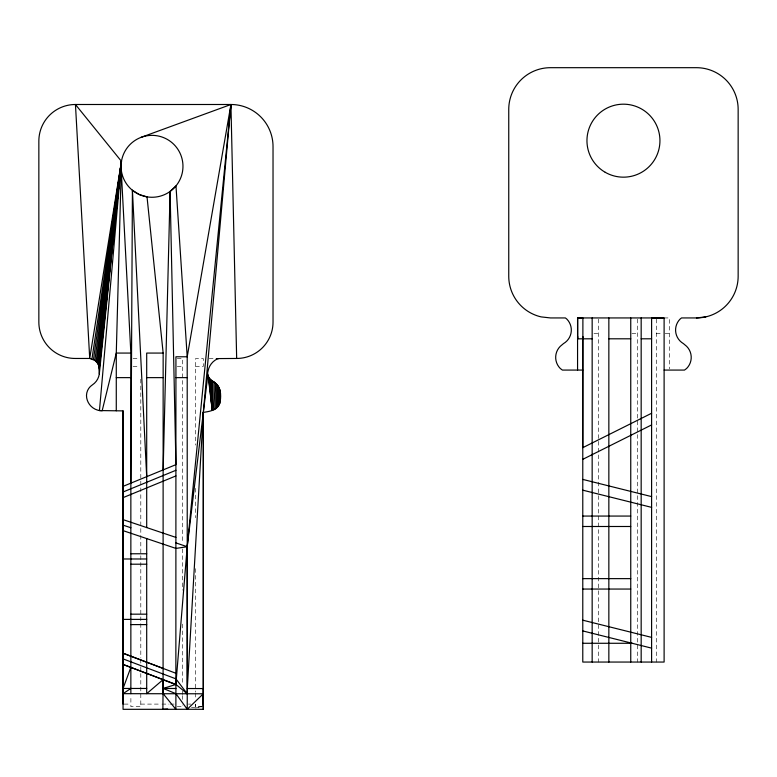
<?xml version="1.0" encoding="UTF-8"?>
<svg xmlns="http://www.w3.org/2000/svg" width="777" height="777" viewBox="0 0 777 777"><rect width="100%" height="100%" fill="white"/><g stroke="black" fill="none" stroke-linecap="round" stroke-linejoin="round"><path stroke-width="0.58" stroke-dasharray="3.88 2.91" d="M202.185 706.711L195.542 706.711L195.551 704.098M195.27 707.993L202.146 706.895M191.414 707.478L202.107 706.788M664.112 317.939L669.327 317.939L669.327 368.871M593.958 333.586L598.426 333.586M631.944 333.586L637.528 333.586M656.293 333.586L661.878 333.586M665.161 333.586L669.327 333.586M133.09 358.595L138.597 358.595M177.253 358.595L182.517 358.595L182.517 543.21M209.217 358.595L213.918 358.595M195.503 366.385L203.331 366.385L203.331 358.595L195.503 358.595L195.513 445.104M133.09 366.385L139.705 366.385M177.253 366.385L182.517 366.385M124.184 704.098L130.886 704.098M140.802 704.098L160.79 704.098M161.966 704.098L169.027 704.098M170.202 704.098L174.903 704.098M188.442 704.098L190.812 704.098M177.253 706.711L182.517 706.711L182.517 704.972M656.293 319.143L656.293 662.053M637.528 319.143L637.528 662.053M598.426 319.143L598.426 662.053M195.522 488.315L195.522 517.773M195.532 568.638L195.542 692.171M195.542 693.191L195.542 698.232M195.542 704.283L195.542 706.711M182.517 548.931L182.517 590.151M182.517 624.086L182.517 684.906M182.517 690.967L182.517 694.599M182.517 695.619L182.517 699.446M140.802 379.205L140.802 658.032M140.802 659.246L140.802 665.53M140.802 666.744L140.802 706.711L130.886 706.711L130.886 695.619"/><path stroke-width="1.17" d="M123.057 704.098L123.057 410.897L99.456 410.557L121.455 161.334L75.447 104.497A36.597 36.597 0 0 0 38.85 141.093L38.85 322.096A36.364 36.364 0 0 0 75.214 358.459L89.724 358.459L94.872 360.421L97.203 362.694L98.728 365.569L99.31 373.912A15.657 15.657 0 0 1 92.327 384.926A12.82 12.82 0 0 0 86.694 397.95A15.569 15.569 0 0 0 102.166 410.771L116.278 353.069L121.455 161.334L89.724 358.459L75.447 104.497L230.934 104.497A42.094 42.094 0 0 1 273.028 146.591L273.028 322.096A36.364 36.364 0 0 1 236.664 358.459L216.278 358.595M130.857 483.158L132.42 190.287A30.963 30.963 0 0 1 141.045 137.364L230.934 104.497L203.331 412.373L203.292 709.314L187.247 709.275L187.208 356.779L175.981 185.907L170.095 191.443L163.151 469.9M592.161 338.801L577.69 338.83L577.69 317.968L582.896 317.939L582.779 447.669L651.602 413.257M203.292 706.711L203.331 412.373C209.469 411.519 217.647 410.217 219.813 403.282C220.979 397.97 221.212 391.938 218.619 386.985C215.394 381.235 205.313 379.118 208.139 370.697A16.735 16.735 0 0 1 217.113 359.013L218.628 358.595M203.292 704.098L203.399 688.568L187.286 688.519L187.199 693.735L175.932 684.43L123.019 664.452L123.057 693.676L203.341 693.783L203.292 709.314M220.493 393.696A14.773 14.773 0 0 0 212.364 380.992L212.257 410.441L208.149 375.913M236.664 358.459L230.934 104.497L187.208 356.779L175.932 356.779L175.864 684.595L163.083 679.758L163.151 353.069L147.028 196.872L139.287 194.541L132.42 190.287L146.698 476.651M175.864 684.595L187.208 546.707L230.934 104.497M187.199 693.735L175.932 678.855L123.019 658.877L123.096 653.234L163.151 668.443M146.698 538.587L146.698 693.676L163.151 679.593L162.888 709.314L167.647 709.012M161.995 679.341L146.698 673.368M203.331 412.373L187.286 688.519L187.208 546.707L207.877 374.582M99.31 373.912L121.455 161.334L91.968 358.964M99.301 368.774L121.455 161.334L93.473 359.576M99.135 367.152L121.455 161.334L94.872 360.421M98.728 365.569L121.455 161.334L96.125 361.46M98.077 364.073L121.455 161.334L97.203 362.694M123.019 664.452L130.857 667.365L123.057 688.461L146.698 688.461M163.083 679.758L163.151 693.676L175.864 709.314L187.247 709.275L203.312 693.783M123.019 658.877L123.067 653.263L175.932 673.28M123.057 693.676L130.857 688.461M582.779 459.333L651.602 424.922M123.057 486.363L175.932 464.646L170.095 191.443M123.057 491.996L175.932 470.279M123.057 497.639L175.932 475.922M187.247 709.275L175.932 693.706L163.238 688.461L175.932 684.43L175.864 709.314L123.057 709.314L123.057 410.897M664.112 370.075L684.527 370.075L686.645 368.453A15.637 15.637 0 0 0 686.645 346.338L683.41 343.599A15.637 15.637 0 0 1 680.166 318.988L681.536 317.939L696.445 317.939L705.72 316.899M608.847 338.801L630.749 338.801M641.171 338.801L651.602 338.801M130.857 693.676L130.857 353.069L116.278 353.069L116.278 410.771M163.151 353.069L146.698 353.069L146.698 527.583M582.779 370.075L562.373 370.075L560.256 368.453A15.637 15.637 0 0 1 560.256 346.338L563.49 343.599A15.637 15.637 0 0 0 566.734 318.988L565.365 317.939L550.456 317.939L541.171 316.899A41.705 41.705 0 0 1 508.75 276.233L508.75 109.392A41.705 41.705 0 0 1 550.456 67.686L696.445 67.686A41.705 41.705 0 0 1 738.15 109.392L738.15 276.233A41.705 41.705 0 0 1 696.445 317.939M116.278 377.632L130.857 377.632M146.698 377.632L163.151 377.632M175.932 377.632L187.208 377.632M582.779 516.064L630.749 516.064M582.779 526.495L630.749 526.495M130.857 553.768L146.698 553.768M123.057 558.984L146.698 558.984M130.857 564.199L146.698 564.199M582.779 578.632L630.749 578.632M582.779 589.053L630.749 589.053M130.857 614.17L146.698 614.17M123.057 619.386L146.698 619.386M130.857 624.601L146.698 624.601M582.779 643.278L632.187 643.278M163.238 688.461L175.932 688.49M664.112 318.162L651.602 317.939L651.602 662.053M582.779 479.409L651.602 496.61M582.779 490.161L651.602 507.362M582.779 620.182L651.602 637.383M582.779 630.924L651.602 648.135M123.057 519.628L175.932 537.412M123.057 525.135L130.857 527.748M175.932 542.919L187.208 546.707L175.932 548.416L123.057 530.633M130.857 667.365L146.688 673.445M208.625 377.175L212.257 410.441L211.208 380.283M209.314 378.35L212.257 410.441L210.178 379.39M121.202 169.415L130.857 353.069M219.959 390.229L220.415 400.262M212.364 380.992L213.714 409.916M213.889 381.876L215.074 409.197M215.287 382.935L216.327 408.294M216.56 384.149L217.453 407.235M217.677 385.509L218.415 406.031M218.619 386.985L219.211 404.7M219.386 388.568L219.813 403.282M582.886 336.48L582.896 338.801M577.67 336.509L577.69 338.83M641.171 317.939L641.171 662.053M630.749 317.939L630.749 662.053M608.847 317.939L608.847 662.053M592.161 317.939L592.161 662.053M582.779 337.344L582.779 662.053L664.112 662.053L664.112 317.939L577.564 317.939L577.564 370.075M132.42 190.287A30.963 30.963 0 0 0 182.566 171.299A30.963 30.963 0 0 0 141.045 137.364M605.196 172.28A36.5 36.5 0 0 0 659.945 140.676A36.5 36.5 0 0 0 605.196 109.071A36.5 36.5 0 0 0 605.196 172.28"/></g></svg>
